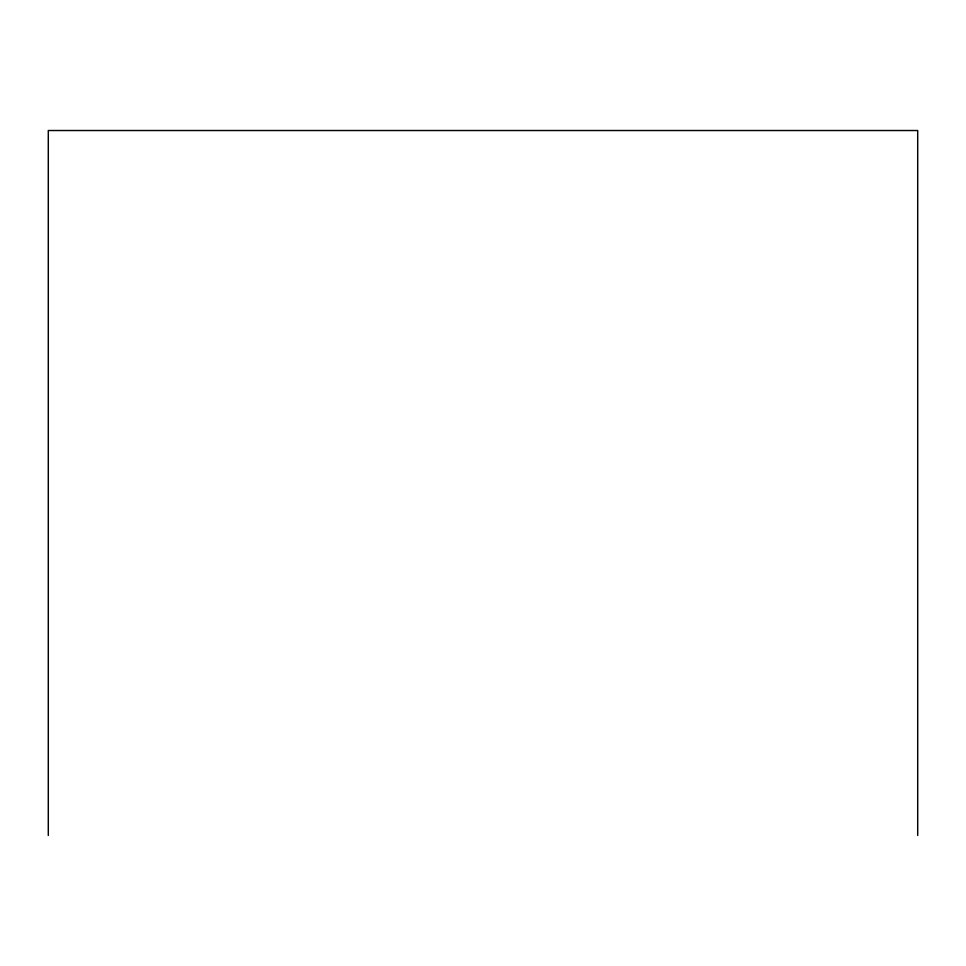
<?xml version="1.0" encoding="UTF-8"?>
<svg xmlns="http://www.w3.org/2000/svg" width="966" height="966" viewBox="0 0 966 966"><rect width="100%" height="100%" fill="white"/><g stroke="black" fill="none" stroke-linecap="round" stroke-linejoin="round"><path stroke-width="1.45" d="M917.7 835.481L917.7 130.519L48.3 130.519L48.3 835.481"/></g></svg>
